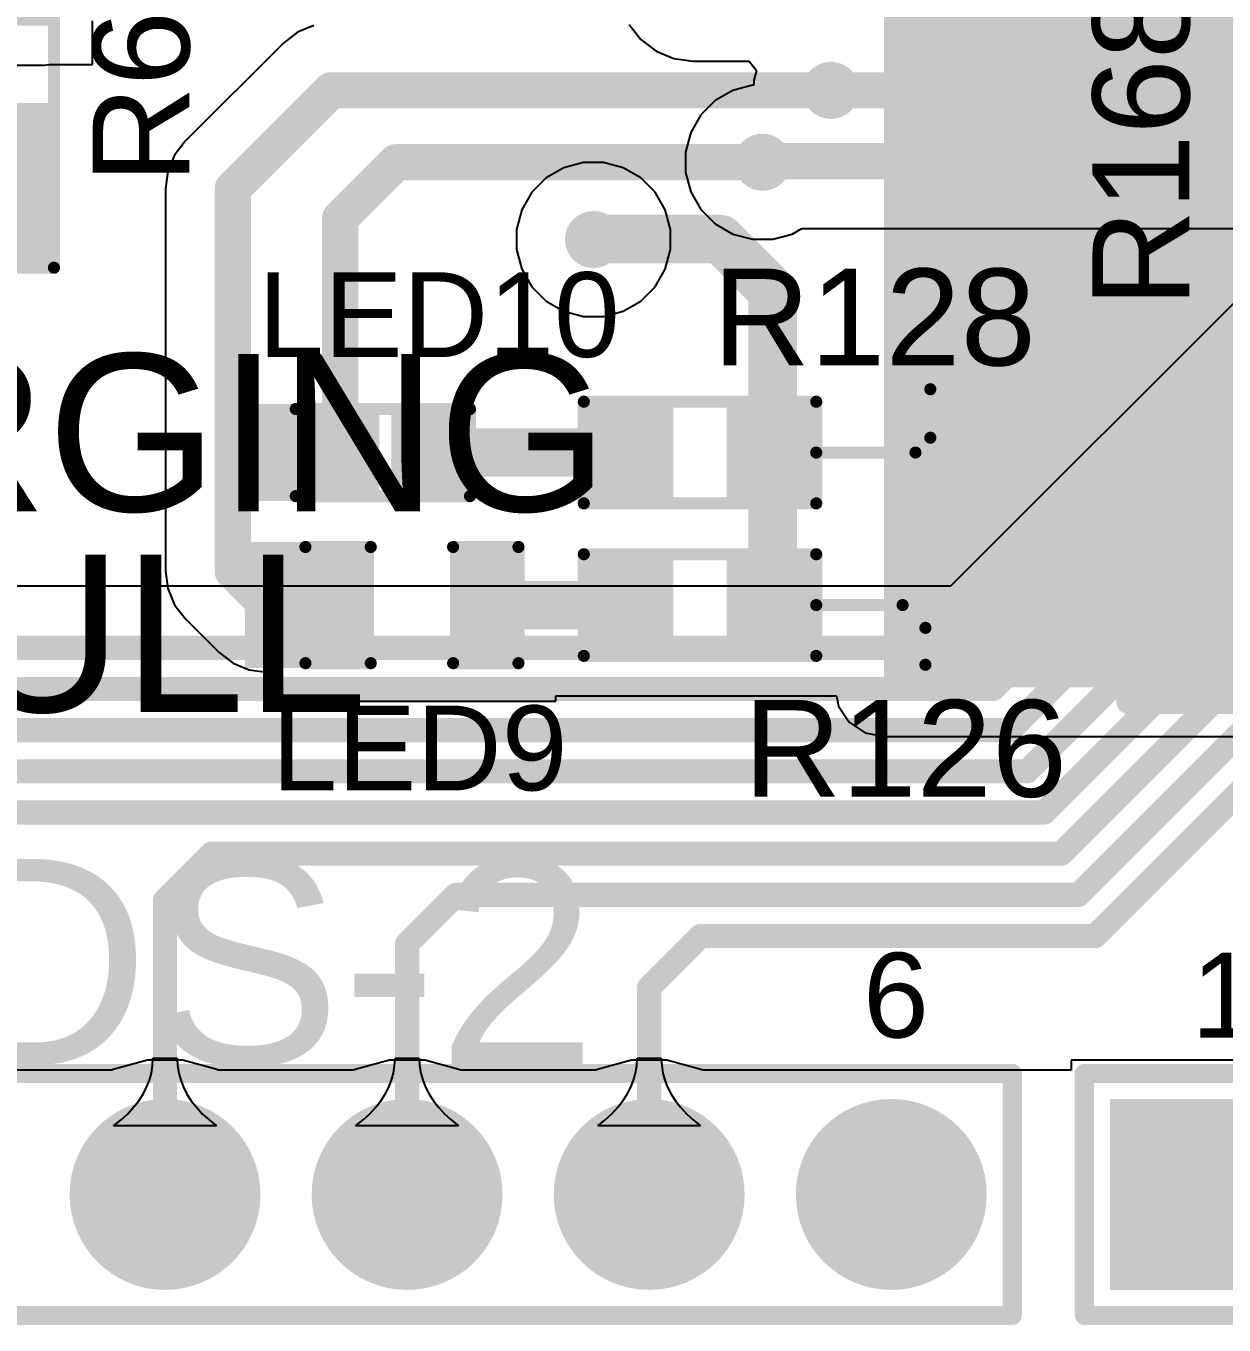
# Model space of a CAD drawing. Header units: millimetres. Extents: x -3 to 5437, y -3 to 5435.
# Drawn here: x 40.78 to 53.35, y -2.68 to 10.95 of the extents above; entities that cross this region are included whole.
import ezdxf

# ---------------------------------------------------------------- set-up
doc = ezdxf.new("R2010")
doc.units = ezdxf.units.MM
for name, color, linetype in [('BottomLayer', 5, 'Continuous'), ('BottomSolder', 6, 'Continuous'), ('MultiLayer', 9, 'Continuous'), ('PadHoleLayer', 156, 'Continuous'), ('TopLayer', 1, 'Continuous'), ('TopOverlay', 2, 'Continuous'), ('TopPaste', 8, 'Continuous'), ('TopSolder', 216, 'Continuous'), ('ViaHoleLayer', 16, 'Continuous')]:
    doc.layers.add(name, color=color, linetype=linetype)
doc.styles.add('Arial', font='', dxfattribs={"height": 0.2})
doc.styles.get('Arial').set_extended_font_data('Arial')

# ---------------------------------------------------------------- blocks, each defined once
blk = doc.blocks.new('RES_2512_125')
at = {"layer": 'TopLayer'}
for points in [[(-4.04999825, 1.70000041), (-2.44999891, 1.70000041), (-2.44999891, -1.70000041), (-4.04999825, -1.70000041)], [(2.45000145, 1.70000041), (4.050000789999999, 1.70000041), (4.050000789999999, -1.70000041), (2.45000145, -1.70000041)]]:
    blk.add_hatch(color=1, dxfattribs=at).paths.add_polyline_path(points)
at = {"layer": 'TopPaste'}
for points in [[(-4.04999825, 1.70000041), (-2.44999891, 1.70000041), (-2.44999891, -1.70000041), (-4.04999825, -1.70000041)], [(2.45000145, 1.70000041), (4.050000789999999, 1.70000041), (4.050000789999999, -1.70000041), (2.45000145, -1.70000041)]]:
    blk.add_hatch(color=8, dxfattribs=at).paths.add_polyline_path(points)
at = {"layer": 'TopSolder'}
for points in [[(-4.15159825, 1.80160041), (-2.34839891, 1.80160041), (-2.34839891, -1.80160041), (-4.15159825, -1.80160041)], [(2.34840145, 1.80160041), (4.15160079, 1.80160041), (4.15160079, -1.80160041), (2.34840145, -1.80160041)]]:
    blk.add_hatch(color=216, dxfattribs=at).paths.add_polyline_path(points)
at = {"layer": 'TopOverlay', "const_width": 0.254}
for points in [[(-4.2418, 1.8542), (4.236557439999999, 1.8542)], [(-4.2418, -1.8542), (-4.2418, 1.8542)], [(4.236557439999999, -1.8542), (4.236557439999999, 1.8542)], [(-4.2418, -1.8542), (4.236557439999999, -1.8542)]]:
    blk.add_lwpolyline(points, dxfattribs=at)
at = {"layer": 'TopOverlay', "const_width": 0.127}
for points in [[(-4.3053, 1.8542, 1), (-4.1783, 1.8542, 1)], [(-4.3053, 1.8542, 1), (-4.1783, 1.8542, 1)], [(4.17305744, 1.8542, 1), (4.30005744, 1.8542, 1)], [(4.17305744, 1.8542, 1), (4.30005744, 1.8542, 1)], [(-4.3053, -1.8542, 1), (-4.1783, -1.8542, 1)], [(-4.3053, -1.8542, 1), (-4.1783, -1.8542, 1)], [(4.17305744, -1.8542, 1), (4.30005744, -1.8542, 1)], [(4.17305744, -1.8542, 1), (4.30005744, -1.8542, 1)]]:
    blk.add_lwpolyline(points, format="xyb", close=True, dxfattribs=at)
blk = doc.blocks.new('R___0603_178')
at = {"layer": 'TopLayer'}
for points in [[(-0.3809999999999999, 0.4445), (-0.3810000000000001, -0.4445), (-1.143, -0.4445), (-1.143, 0.4445)], [(1.143, 0.4445), (1.143, -0.4445), (0.3809999999999999, -0.4445), (0.3810000000000001, 0.4445)]]:
    blk.add_hatch(color=1, dxfattribs=at).paths.add_polyline_path(points)
at = {"layer": 'TopPaste'}
for points in [[(-0.3809999999999999, 0.4445), (-0.3810000000000001, -0.4445), (-1.143, -0.4445), (-1.143, 0.4445)], [(1.143, 0.4445), (1.143, -0.4445), (0.3809999999999999, -0.4445), (0.3810000000000001, 0.4445)]]:
    blk.add_hatch(color=8, dxfattribs=at).paths.add_polyline_path(points)
at = {"layer": 'TopSolder'}
for points in [[(-0.2793999999999999, 0.5460999999999999), (-0.2794, -0.5461), (-1.2446, -0.5460999999999999), (-1.2446, 0.5461)], [(1.2446, 0.5460999999999999), (1.2446, -0.5461), (0.2793999999999999, -0.5460999999999999), (0.2794, 0.5461)]]:
    blk.add_hatch(color=216, dxfattribs=at).paths.add_polyline_path(points)
at = {"layer": 'TopOverlay', "const_width": 0.127}
for points in [[(-1.2192, 0.5334), (1.2192, 0.5334)], [(-1.2192, -0.5334), (-1.2192, 0.5334)], [(1.2192, -0.5334), (1.2192, 0.5334)], [(-1.2192, -0.5334), (1.2192, -0.5334)]]:
    blk.add_lwpolyline(points, dxfattribs=at)
at = {"layer": 'TopOverlay', "const_width": 0.0635}
for points in [[(-1.25095, 0.5334, 1), (-1.18745, 0.5334, 1)], [(-1.25095, 0.5334, 1), (-1.18745, 0.5334, 1)], [(1.18745, 0.5334, 1), (1.25095, 0.5334, 1)], [(1.18745, 0.5334, 1), (1.25095, 0.5334, 1)], [(-1.25095, -0.5334, 1), (-1.18745, -0.5334, 1)], [(-1.25095, -0.5334, 1), (-1.18745, -0.5334, 1)], [(1.18745, -0.5334, 1), (1.25095, -0.5334, 1)], [(1.18745, -0.5334, 1), (1.25095, -0.5334, 1)]]:
    blk.add_lwpolyline(points, format="xyb", close=True, dxfattribs=at)
blk = doc.blocks.new('R___0603_180')
at = {"layer": 'TopLayer'}
for points in [[(-0.3809999999999999, 0.4445), (-0.3810000000000001, -0.4445), (-1.143, -0.4445), (-1.143, 0.4445)], [(1.143, 0.4445), (1.143, -0.4445), (0.3809999999999999, -0.4445), (0.3810000000000001, 0.4445)]]:
    blk.add_hatch(color=1, dxfattribs=at).paths.add_polyline_path(points)
at = {"layer": 'TopPaste'}
for points in [[(-0.3809999999999999, 0.4445), (-0.3810000000000001, -0.4445), (-1.143, -0.4445), (-1.143, 0.4445)], [(1.143, 0.4445), (1.143, -0.4445), (0.3809999999999999, -0.4445), (0.3810000000000001, 0.4445)]]:
    blk.add_hatch(color=8, dxfattribs=at).paths.add_polyline_path(points)
at = {"layer": 'TopSolder'}
for points in [[(-0.2793999999999999, 0.5460999999999999), (-0.2794, -0.5461), (-1.2446, -0.5460999999999999), (-1.2446, 0.5461)], [(1.2446, 0.5460999999999999), (1.2446, -0.5461), (0.2793999999999999, -0.5460999999999999), (0.2794, 0.5461)]]:
    blk.add_hatch(color=216, dxfattribs=at).paths.add_polyline_path(points)
at = {"layer": 'TopOverlay', "const_width": 0.127}
for points in [[(-1.2192, 0.5334), (1.2192, 0.5334)], [(-1.2192, -0.5334), (-1.2192, 0.5334)], [(1.2192, -0.5334), (1.2192, 0.5334)], [(-1.2192, -0.5334), (1.2192, -0.5334)]]:
    blk.add_lwpolyline(points, dxfattribs=at)
at = {"layer": 'TopOverlay', "const_width": 0.0635}
for points in [[(-1.25095, 0.5334, 1), (-1.18745, 0.5334, 1)], [(-1.25095, 0.5334, 1), (-1.18745, 0.5334, 1)], [(1.18745, 0.5334, 1), (1.25095, 0.5334, 1)], [(1.18745, 0.5334, 1), (1.25095, 0.5334, 1)], [(-1.25095, -0.5334, 1), (-1.18745, -0.5334, 1)], [(-1.25095, -0.5334, 1), (-1.18745, -0.5334, 1)], [(1.18745, -0.5334, 1), (1.25095, -0.5334, 1)], [(1.18745, -0.5334, 1), (1.25095, -0.5334, 1)]]:
    blk.add_lwpolyline(points, format="xyb", close=True, dxfattribs=at)
blk = doc.blocks.new('LED_0402_189')
at = {"layer": 'TopLayer'}
for points in [[(-0.7849997, 0.36000055), (-0.16500094, 0.36000055), (-0.16500094, -0.36000055), (-0.7849997, -0.36000055)], [(0.16500094, 0.36000055), (0.7849997, 0.36000055), (0.7849997, -0.36000055), (0.16500094, -0.36000055)]]:
    blk.add_hatch(color=1, dxfattribs=at).paths.add_polyline_path(points)
at = {"layer": 'TopOverlay'}
blk.add_hatch(color=2, dxfattribs=at).paths.add_polyline_path([(0.9402368799999999, -0.50801016), (1.54983688, -0.50801016), (1.54983688, 0.5079898399999999), (0.9402368799999999, 0.5079898399999999)])
at = {"layer": 'TopPaste'}
for points in [[(-0.7849997, 0.36000055), (-0.16500094, 0.36000055), (-0.16500094, -0.36000055), (-0.7849997, -0.36000055)], [(0.16500094, 0.36000055), (0.7849997, 0.36000055), (0.7849997, -0.36000055), (0.16500094, -0.36000055)]]:
    blk.add_hatch(color=8, dxfattribs=at).paths.add_polyline_path(points)
at = {"layer": 'TopSolder'}
for points in [[(-0.8865996999999999, 0.4616005499999999), (-0.06340093999999999, 0.4616005499999999), (-0.06340093999999999, -0.4616005499999999), (-0.8865996999999999, -0.4616005499999999)], [(0.06340093999999999, 0.4616005499999999), (0.8865996999999999, 0.4616005499999999), (0.8865996999999999, -0.4616005499999999), (0.06340093999999999, -0.4616005499999999)]]:
    blk.add_hatch(color=216, dxfattribs=at).paths.add_polyline_path(points)
at = {"layer": 'TopOverlay', "const_width": 0.127}
for points in [[(-0.889, 0.4571999999999999), (-0.889, -0.4571999999999999)], [(0.9397999999999999, 0.4571999999999999), (-0.889, 0.4571999999999999)], [(0.9397999999999999, 0.4571999999999999), (0.9397999999999999, -0.4571999999999999)], [(0.9397999999999999, -0.4571999999999999), (-0.889, -0.4571999999999999)]]:
    blk.add_lwpolyline(points, dxfattribs=at)
at = {"layer": 'TopOverlay', "const_width": 0.0635}
for points in [[(-0.9207499999999998, 0.4571999999999999, 1), (-0.85725, 0.4571999999999999, 1)], [(-0.9207499999999998, 0.4571999999999999, 1), (-0.85725, 0.4571999999999999, 1)], [(0.9080499999999999, 0.4571999999999999, 1), (0.9715499999999999, 0.4571999999999999, 1)], [(0.9080499999999999, 0.4571999999999999, 1), (0.9715499999999999, 0.4571999999999999, 1)], [(-0.9207499999999998, -0.4571999999999999, 1), (-0.85725, -0.4571999999999999, 1)], [(-0.9207499999999998, -0.4571999999999999, 1), (-0.85725, -0.4571999999999999, 1)], [(0.9080499999999999, -0.4571999999999999, 1), (0.9715499999999999, -0.4571999999999999, 1)], [(0.9080499999999999, -0.4571999999999999, 1), (0.9715499999999999, -0.4571999999999999, 1)]]:
    blk.add_lwpolyline(points, format="xyb", close=True, dxfattribs=at)
blk = doc.blocks.new('LED_0603_190')
at = {"layer": 'TopLayer'}
for points in [[(-0.999998, 0.5000002699999999), (-0.499999, 0.5000002699999999), (-0.499999, -0.5000002699999999), (-0.999998, -0.5000002699999999)], [(0.50000154, 0.5000002699999999), (1.00000054, 0.5000002699999999), (1.00000054, -0.5000002699999999), (0.50000154, -0.5000002699999999)]]:
    blk.add_hatch(color=1, dxfattribs=at).paths.add_polyline_path(points)
at = {"layer": 'TopOverlay'}
blk.add_hatch(color=2, dxfattribs=at).paths.add_polyline_path([(1.11757714, -0.6603746), (1.75257206, -0.6603746), (1.75257206, 0.6604253999999999), (1.11757714, 0.6604253999999999)])
at = {"layer": 'TopPaste'}
for points in [[(-0.999998, 0.5000002699999999), (-0.499999, 0.5000002699999999), (-0.499999, -0.5000002699999999), (-0.999998, -0.5000002699999999)], [(0.50000154, 0.5000002699999999), (1.00000054, 0.5000002699999999), (1.00000054, -0.5000002699999999), (0.50000154, -0.5000002699999999)]]:
    blk.add_hatch(color=8, dxfattribs=at).paths.add_polyline_path(points)
at = {"layer": 'TopSolder'}
for points in [[(-1.101598, 0.6016002699999999), (-0.398399, 0.6016002699999999), (-0.398399, -0.6016002699999999), (-1.101598, -0.6016002699999999)], [(0.39840154, 0.6016002699999999), (1.10160054, 0.6016002699999999), (1.10160054, -0.6016002699999999), (0.39840154, -0.6016002699999999)]]:
    blk.add_hatch(color=216, dxfattribs=at).paths.add_polyline_path(points)
at = {"layer": 'TopOverlay', "const_width": 0.127}
for points in [[(-0.4318, 0.6096), (-1.1176, 0.6096)], [(-1.1176, 0.6096), (-1.1176, -0.6096)], [(1.11760254, 0.6096), (0.4318, 0.6096)], [(1.11760254, 0.6096), (1.11760254, -0.6096)], [(-0.4318, -0.6096), (-1.1176, -0.6096)], [(1.11760254, -0.6096), (0.4318, -0.6096)]]:
    blk.add_lwpolyline(points, dxfattribs=at)
at = {"layer": 'TopOverlay', "const_width": 0.0635}
for points in [[(-1.14935, 0.6096, 1), (-1.08585, 0.6096, 1)], [(-1.14935, 0.6096, 1), (-1.08585, 0.6096, 1)], [(-0.46355, 0.6096, 1), (-0.40005, 0.6096, 1)], [(0.40005, 0.6096, 1), (0.46355, 0.6096, 1)], [(1.08585254, 0.6096, 1), (1.14935254, 0.6096, 1)], [(1.08585254, 0.6096, 1), (1.14935254, 0.6096, 1)], [(-1.14935, -0.6096, 1), (-1.08585, -0.6096, 1)], [(-1.14935, -0.6096, 1), (-1.08585, -0.6096, 1)], [(-0.46355, -0.6096, 1), (-0.40005, -0.6096, 1)], [(0.40005, -0.6096, 1), (0.46355, -0.6096, 1)], [(1.08585254, -0.6096, 1), (1.14935254, -0.6096, 1)], [(1.08585254, -0.6096, 1), (1.14935254, -0.6096, 1)]]:
    blk.add_lwpolyline(points, format="xyb", close=True, dxfattribs=at)
blk = doc.blocks.new('R___1206_384')
at = {"layer": 'TopLayer'}
for points in [[(-2.032, 0.889), (-0.508, 0.889), (-0.508, -0.889), (-2.032, -0.889)], [(0.508, 0.889), (2.032, 0.889), (2.032, -0.889), (0.508, -0.889)]]:
    blk.add_hatch(color=1, dxfattribs=at).paths.add_polyline_path(points)
at = {"layer": 'TopPaste'}
for points in [[(-2.032, 0.889), (-0.508, 0.889), (-0.508, -0.889), (-2.032, -0.889)], [(0.508, 0.889), (2.032, 0.889), (2.032, -0.889), (0.508, -0.889)]]:
    blk.add_hatch(color=8, dxfattribs=at).paths.add_polyline_path(points)
at = {"layer": 'TopSolder'}
for points in [[(-2.1336, 0.9905999999999999), (-0.4064, 0.9905999999999999), (-0.4064, -0.9905999999999999), (-2.1336, -0.9905999999999999)], [(0.4064, 0.9905999999999999), (2.1336, 0.9905999999999999), (2.1336, -0.9905999999999999), (0.4064, -0.9905999999999999)]]:
    blk.add_hatch(color=216, dxfattribs=at).paths.add_polyline_path(points)
at = {"layer": 'TopOverlay', "const_width": 0.127}
for points in [[(-2.1336, 0.9905999999999999), (-2.1336, -0.9905999999999999)], [(-2.1336, 0.9905999999999999), (2.1336, 0.9905999999999999)], [(2.1336, 0.9905999999999999), (2.1336, -0.9905999999999999)], [(-2.1336, -0.9905999999999999), (2.1336, -0.9905999999999999)]]:
    blk.add_lwpolyline(points, dxfattribs=at)
at = {"layer": 'TopOverlay', "const_width": 0.0635}
for points in [[(-2.16535, 0.9905999999999999, 1), (-2.10185, 0.9905999999999999, 1)], [(-2.16535, 0.9905999999999999, 1), (-2.10185, 0.9905999999999999, 1)], [(2.10185, 0.9905999999999999, 1), (2.16535, 0.9905999999999999, 1)], [(2.10185, 0.9905999999999999, 1), (2.16535, 0.9905999999999999, 1)], [(-2.16535, -0.9905999999999999, 1), (-2.10185, -0.9905999999999999, 1)], [(-2.16535, -0.9905999999999999, 1), (-2.10185, -0.9905999999999999, 1)], [(2.10185, -0.9905999999999999, 1), (2.16535, -0.9905999999999999, 1)], [(2.10185, -0.9905999999999999, 1), (2.16535, -0.9905999999999999, 1)]]:
    blk.add_lwpolyline(points, format="xyb", close=True, dxfattribs=at)
blk = doc.blocks.new('HDR1X6_468')
at = {"layer": 'BottomLayer'}
blk.add_hatch(color=5, dxfattribs=at).paths.add_polyline_path([(-0.8999994699999999, 0.8999994699999999), (0.8999994699999999, 0.8999994699999999), (0.8999994699999999, -0.8999994699999999), (-0.8999994699999999, -0.8999994699999999)])
at = {"layer": 'BottomSolder'}
blk.add_hatch(color=6, dxfattribs=at).paths.add_polyline_path([(-1.00159947, 1.00159947), (1.00159947, 1.00159947), (1.00159947, -1.00159947), (-1.00159947, -1.00159947)])
at = {"layer": 'MultiLayer'}
blk.add_hatch(color=9, dxfattribs=at).paths.add_polyline_path([(-0.8999994699999999, 0.8999994699999999), (0.8999994699999999, 0.8999994699999999), (0.8999994699999999, -0.8999994699999999), (-0.8999994699999999, -0.8999994699999999)])
at = {"layer": 'PadHoleLayer'}
h = blk.add_hatch(color=156, dxfattribs=at)
edge = h.paths.add_edge_path()
edge.add_arc((0, 0), 0.4499991, 0, 360)
at = {"layer": 'TopLayer'}
blk.add_hatch(color=1, dxfattribs=at).paths.add_polyline_path([(-0.8999994699999999, 0.8999994699999999), (0.8999994699999999, 0.8999994699999999), (0.8999994699999999, -0.8999994699999999), (-0.8999994699999999, -0.8999994699999999)])
at = {"layer": 'TopSolder'}
blk.add_hatch(color=216, dxfattribs=at).paths.add_polyline_path([(-1.00159947, 1.00159947), (1.00159947, 1.00159947), (1.00159947, -1.00159947), (-1.00159947, -1.00159947)])
at = {"layer": 'TopOverlay', "const_width": 0.1999996}
for points in [[(-1.27, -1.27), (-1.27, 1.27)], [(-1.27, 1.27), (13.97, 1.27)], [(-1.27, -1.27), (13.97, -1.27)]]:
    blk.add_lwpolyline(points, dxfattribs=at)
at = {"layer": 'TopOverlay', "const_width": 0.0999998}
for points in [[(-1.3199999, 1.27, 1), (-1.2200001, 1.27, 1)], [(-1.3199999, 1.27, 1), (-1.2200001, 1.27, 1)], [(-1.3199999, -1.27, 1), (-1.2200001, -1.27, 1)], [(-1.3199999, -1.27, 1), (-1.2200001, -1.27, 1)]]:
    blk.add_lwpolyline(points, format="xyb", close=True, dxfattribs=at)
blk = doc.blocks.new('HDR1X6_469')
at = {"layer": 'BottomLayer'}
h = blk.add_hatch(color=5, dxfattribs=at)
edge = h.paths.add_edge_path()
edge.add_arc((5.08, 0), 0.8999982, 0, 360)
h = blk.add_hatch(color=5, dxfattribs=at)
edge = h.paths.add_edge_path()
edge.add_arc((7.619999999999999, 0), 0.8999982, 0, 360)
h = blk.add_hatch(color=5, dxfattribs=at)
edge = h.paths.add_edge_path()
edge.add_arc((10.16, 0), 0.8999982, 0, 360)
h = blk.add_hatch(color=5, dxfattribs=at)
edge = h.paths.add_edge_path()
edge.add_arc((12.7, 0), 0.8999982, 0, 360)
at = {"layer": 'BottomSolder'}
h = blk.add_hatch(color=6, dxfattribs=at)
edge = h.paths.add_edge_path()
edge.add_arc((5.08, 0), 1.0015982, 0, 360)
h = blk.add_hatch(color=6, dxfattribs=at)
edge = h.paths.add_edge_path()
edge.add_arc((7.619999999999999, 0), 1.0015982, 0, 360)
h = blk.add_hatch(color=6, dxfattribs=at)
edge = h.paths.add_edge_path()
edge.add_arc((10.16, 0), 1.0015982, 0, 360)
h = blk.add_hatch(color=6, dxfattribs=at)
edge = h.paths.add_edge_path()
edge.add_arc((12.7, 0), 1.0015982, 0, 360)
at = {"layer": 'MultiLayer'}
h = blk.add_hatch(color=9, dxfattribs=at)
edge = h.paths.add_edge_path()
edge.add_arc((5.08, 0), 0.8999982, 0, 360)
h = blk.add_hatch(color=9, dxfattribs=at)
edge = h.paths.add_edge_path()
edge.add_arc((7.619999999999999, 0), 0.8999982, 0, 360)
h = blk.add_hatch(color=9, dxfattribs=at)
edge = h.paths.add_edge_path()
edge.add_arc((10.16, 0), 0.8999982, 0, 360)
h = blk.add_hatch(color=9, dxfattribs=at)
edge = h.paths.add_edge_path()
edge.add_arc((12.7, 0), 0.8999982, 0, 360)
at = {"layer": 'PadHoleLayer'}
h = blk.add_hatch(color=156, dxfattribs=at)
edge = h.paths.add_edge_path()
edge.add_arc((5.08, 0), 0.4499991, 0, 360)
h = blk.add_hatch(color=156, dxfattribs=at)
edge = h.paths.add_edge_path()
edge.add_arc((7.619999999999999, 0), 0.4499991, 0, 360)
h = blk.add_hatch(color=156, dxfattribs=at)
edge = h.paths.add_edge_path()
edge.add_arc((10.16, 0), 0.4499991, 0, 360)
h = blk.add_hatch(color=156, dxfattribs=at)
edge = h.paths.add_edge_path()
edge.add_arc((12.7, 0), 0.4499991, 0, 360)
at = {"layer": 'TopLayer'}
h = blk.add_hatch(color=1, dxfattribs=at)
edge = h.paths.add_edge_path()
edge.add_arc((5.08, 0), 0.8999982, 0, 360)
h = blk.add_hatch(color=1, dxfattribs=at)
edge = h.paths.add_edge_path()
edge.add_arc((7.619999999999999, 0), 0.8999982, 0, 360)
h = blk.add_hatch(color=1, dxfattribs=at)
edge = h.paths.add_edge_path()
edge.add_arc((10.16, 0), 0.8999982, 0, 360)
h = blk.add_hatch(color=1, dxfattribs=at)
edge = h.paths.add_edge_path()
edge.add_arc((12.7, 0), 0.8999982, 0, 360)
at = {"layer": 'TopSolder'}
h = blk.add_hatch(color=216, dxfattribs=at)
edge = h.paths.add_edge_path()
edge.add_arc((5.08, 0), 1.0015982, 0, 360)
h = blk.add_hatch(color=216, dxfattribs=at)
edge = h.paths.add_edge_path()
edge.add_arc((7.619999999999999, 0), 1.0015982, 0, 360)
h = blk.add_hatch(color=216, dxfattribs=at)
edge = h.paths.add_edge_path()
edge.add_arc((10.16, 0), 1.0015982, 0, 360)
h = blk.add_hatch(color=216, dxfattribs=at)
edge = h.paths.add_edge_path()
edge.add_arc((12.7, 0), 1.0015982, 0, 360)
at = {"layer": 'TopOverlay', "const_width": 0.1999996}
for points in [[(-1.27, 1.27), (13.97, 1.27)], [(13.97, -1.27), (13.97, 1.27)], [(-1.27, -1.27), (13.97, -1.27)]]:
    blk.add_lwpolyline(points, dxfattribs=at)
at = {"layer": 'TopOverlay', "const_width": 0.0999998}
for points in [[(13.9200001, 1.27, 1), (14.0199999, 1.27, 1)], [(13.9200001, 1.27, 1), (14.0199999, 1.27, 1)], [(13.9200001, -1.27, 1), (14.0199999, -1.27, 1)], [(13.9200001, -1.27, 1), (14.0199999, -1.27, 1)]]:
    blk.add_lwpolyline(points, format="xyb", close=True, dxfattribs=at)

msp = doc.modelspace()

# ---------------------------------------------------------------- hatches: boundary and pattern name
at = {"layer": 'BottomLayer'}
h = msp.add_hatch(color=5, dxfattribs=at)
edge = h.paths.add_edge_path()
edge.add_arc((49.22270826, 10.27858244), 0.2999994, 0, 360)
h = msp.add_hatch(color=5, dxfattribs=at)
edge = h.paths.add_edge_path()
edge.add_arc((48.50617934, 9.52370968), 0.2999994, 0, 360)
h = msp.add_hatch(color=5, dxfattribs=at)
edge = h.paths.add_edge_path()
edge.add_arc((46.73263704, 8.71307376), 0.2999994, 0, 360)
at = {"layer": 'BottomSolder'}
h = msp.add_hatch(color=6, dxfattribs=at)
edge = h.paths.add_edge_path()
edge.add_arc((49.22270826, 10.27858244), 0.1499997, 0, 360)
h = msp.add_hatch(color=6, dxfattribs=at)
edge = h.paths.add_edge_path()
edge.add_arc((48.50617934, 9.52370968), 0.1499997, 0, 360)
h = msp.add_hatch(color=6, dxfattribs=at)
edge = h.paths.add_edge_path()
edge.add_arc((46.73263704, 8.71307376), 0.1499997, 0, 360)
at = {"layer": 'TopLayer'}
msp.add_hatch(color=1, dxfattribs=at).paths.add_polyline_path([(49.78063703999999, 4.015872079999999), (54.48927379999999, 4.015872079999999), (54.48927379999999, 13.01037784), (49.78063703999999, 13.01037784)])
h = msp.add_hatch(color=1, dxfattribs=at)
edge = h.paths.add_edge_path()
edge.add_arc((49.22270826, 10.27858244), 0.2999994, 0, 360)
h = msp.add_hatch(color=1, dxfattribs=at)
edge = h.paths.add_edge_path()
edge.add_arc((48.50617934, 9.52370968), 0.2999994, 0, 360)
h = msp.add_hatch(color=1, dxfattribs=at)
edge = h.paths.add_edge_path()
edge.add_arc((46.73263704, 8.71307376), 0.2999994, 0, 360)
at = {"layer": 'TopSolder'}
h = msp.add_hatch(color=216, dxfattribs=at)
edge = h.paths.add_edge_path()
edge.add_arc((49.22270826, 10.27858244), 0.1499997, 0, 360)
h = msp.add_hatch(color=216, dxfattribs=at)
edge = h.paths.add_edge_path()
edge.add_arc((48.50617934, 9.52370968), 0.1499997, 0, 360)
h = msp.add_hatch(color=216, dxfattribs=at)
edge = h.paths.add_edge_path()
edge.add_arc((46.73263704, 8.71307376), 0.1499997, 0, 360)
at = {"layer": 'ViaHoleLayer'}
h = msp.add_hatch(color=16, dxfattribs=at)
edge = h.paths.add_edge_path()
edge.add_arc((49.22270826, 10.27858244), 0.1499997, 0, 360)
h = msp.add_hatch(color=16, dxfattribs=at)
edge = h.paths.add_edge_path()
edge.add_arc((48.50617934, 9.52370968), 0.1499997, 0, 360)
h = msp.add_hatch(color=16, dxfattribs=at)
edge = h.paths.add_edge_path()
edge.add_arc((46.73263704, 8.71307376), 0.1499997, 0, 360)

# ---------------------------------------------------------------- linework, layer by layer
at = {"layer": 'BottomLayer'}
for p, q in [((47.10843003999999, 10.97038446), (47.23057102, 10.81120774)), ((47.23057102, 10.81120774), (47.38974774, 10.68906676)), ((47.38974774, 10.68906676), (47.5751144, 10.6122851)), ((47.5751144, 10.6122851), (47.77403704, 10.5860977)), ((47.77403704, 10.5860977), (48.3642924, 10.5860977)), ((48.3642924, 10.5860977), (48.44160746, 10.48534098)), ((48.44160746, 10.48534098), (48.41470886, 10.38495764)), ((48.41470886, 10.38495764), (48.41470886, 10.33170908)), ((48.1943029, 10.27664442), (48.01005638, 10.17026922)), ((48.39980413999999, 10.33170908), (48.1943029, 10.27664442)), ((48.41470886, 10.33170908), (48.39980413999999, 10.33170908)), ((48.01005638, 10.17026922), (47.8596198, 10.01983264)), ((47.8596198, 10.01983264), (47.7532446, 9.83558612)), ((47.7532446, 9.83558612), (47.69817994, 9.63008488)), ((47.69817994, 9.63008488), (47.69817994, 9.41733448)), ((46.42076059999999, 9.4660085), (46.23651408, 9.3596333)), ((46.62626184, 9.521073159999998), (46.42076059999999, 9.4660085)), ((46.83901224, 9.521073159999998), (46.62626184, 9.521073159999998)), ((47.04451348, 9.4660085), (46.83901224, 9.521073159999998)), ((47.22875999999999, 9.3596333), (47.04451348, 9.4660085)), ((47.69817994, 9.41733448), (47.7532446, 9.211833239999999)), ((46.23651408, 9.3596333), (46.08607749999999, 9.20919672)), ((47.37919657999999, 9.20919672), (47.22875999999999, 9.3596333)), ((46.08607749999999, 9.20919672), (45.97970229999999, 9.0249502)), ((47.48557177999999, 9.0249502), (47.37919657999999, 9.20919672)), ((47.7532446, 9.211833239999999), (47.8596198, 9.027586719999999)), ((45.97970229999999, 9.0249502), (45.92463764, 8.819448959999999)), ((47.54063644, 8.819448959999999), (47.48557177999999, 9.0249502)), ((47.8596198, 9.027586719999999), (48.01005638, 8.87715014)), ((48.01005638, 8.87715014), (48.1943029, 8.770774939999999)), ((45.92463764, 8.819448959999999), (45.92463764, 8.60669856)), ((47.54063644, 8.60669856), (47.54063644, 8.819448959999999)), ((48.1943029, 8.770774939999999), (48.39980413999999, 8.71571028)), ((48.61255454, 8.71571028), (48.81805577999999, 8.770774939999999)), ((48.81805577999999, 8.770774939999999), (48.9198666, 8.829555619999999)), ((48.9198666, 8.829555619999999), (54.05229728, 8.829555619999999)), ((45.92463764, 8.60669856), (45.97970229999999, 8.40119732)), ((47.48557177999999, 8.40119732), (47.54063644, 8.60669856)), ((48.39980413999999, 8.71571028), (48.61255454, 8.71571028)), ((54.10490321999999, 8.70255562), (50.47821501999999, 5.07586742)), ((45.97970229999999, 8.40119732), (46.08607749999999, 8.2169508)), ((47.37919657999999, 8.2169508), (47.48557177999999, 8.40119732)), ((46.08607749999999, 8.2169508), (46.23651408, 8.06651422)), ((47.22875999999999, 8.06651422), (47.37919657999999, 8.2169508)), ((46.23651408, 8.06651422), (46.42076059999999, 7.960139019999999)), ((47.04451348, 7.960139019999999), (47.22875999999999, 8.06651422)), ((46.42076059999999, 7.960139019999999), (46.62626184, 7.90507436)), ((46.83901224, 7.90507436), (47.04451348, 7.960139019999999)), ((46.62626184, 7.90507436), (46.83901224, 7.90507436)), ((50.47821501999999, 5.07586742), (26.5174349, 5.07586742)), ((42.09336005999999, -0.03219449999999999), (42.10575018, 0.04530852)), ((42.10575018, 0.04530852), (42.10988022, 0.12464288)), ((42.10988022, 0.12464288), (42.36388022, 0.12464288)), ((42.36388022, 0.12464288), (42.36801026, 0.04530852)), ((42.36801026, 0.04530852), (42.38040038, -0.03219449999999999)), ((44.63336006, -0.03219449999999999), (44.64575017999999, 0.04530852)), ((44.64575017999999, 0.04530852), (44.64988022, 0.12464288)), ((44.64988022, 0.12464288), (44.90388022, 0.12464288)), ((44.90388022, 0.12464288), (44.90801026, 0.04530852)), ((44.90801026, 0.04530852), (44.92040038, -0.03219449999999999)), ((47.17336005999999, -0.03219449999999999), (47.18575018, 0.04530852)), ((47.18575018, 0.04530852), (47.18988022, 0.12464288)), ((47.18988022, 0.12464288), (47.44388022, 0.12464288)), ((47.44388022, 0.12464288), (47.44801026, 0.04530852)), ((47.44801026, 0.04530852), (47.46040038, -0.03219449999999999)), ((42.04379958, -0.1817116), (42.07270986, -0.10786872)), ((42.07270986, -0.10786872), (42.09336005999999, -0.03219449999999999)), ((42.38040038, -0.03219449999999999), (42.40105058, -0.10786872)), ((42.40105058, -0.10786872), (42.42996085999999, -0.1817116)), ((44.58379958, -0.1817116), (44.61270986, -0.10786872)), ((44.61270986, -0.10786872), (44.63336006, -0.03219449999999999)), ((44.92040038, -0.03219449999999999), (44.94105058, -0.10786872)), ((44.94105058, -0.10786872), (44.96996086, -0.1817116)), ((47.12379958, -0.1817116), (47.15270985999999, -0.10786872)), ((47.15270985999999, -0.10786872), (47.17336005999999, -0.03219449999999999)), ((47.46040038, -0.03219449999999999), (47.48105057999999, -0.10786872)), ((47.48105057999999, -0.10786872), (47.50996085999999, -0.1817116)), ((41.96120132, -0.32391096), (42.00662922, -0.2537282199999999)), ((42.00662922, -0.2537282199999999), (42.04379958, -0.1817116)), ((42.42996085999999, -0.1817116), (42.46713122, -0.2537282199999999)), ((42.46713122, -0.2537282199999999), (42.51255912, -0.32391096)), ((44.50120131999999, -0.32391096), (44.54662922, -0.2537282199999999)), ((44.54662922, -0.2537282199999999), (44.58379958, -0.1817116)), ((44.96996086, -0.1817116), (45.00713122, -0.2537282199999999)), ((45.00713122, -0.2537282199999999), (45.05255912, -0.32391096)), ((47.04120132, -0.32391096), (47.08662922, -0.2537282199999999)), ((47.08662922, -0.2537282199999999), (47.12379958, -0.1817116)), ((47.50996085999999, -0.1817116), (47.54713122, -0.2537282199999999)), ((47.54713122, -0.2537282199999999), (47.59255912, -0.32391096)), ((41.84556019999999, -0.45879004), (41.9075108, -0.3922649)), ((41.9075108, -0.3922649), (41.96120132, -0.32391096)), ((42.51255912, -0.32391096), (42.56624964, -0.3922649)), ((42.56624964, -0.3922649), (42.62820024, -0.45879004)), ((44.3855602, -0.45879004), (44.4475108, -0.3922649)), ((44.4475108, -0.3922649), (44.50120131999999, -0.32391096)), ((45.05255912, -0.32391096), (45.10624964, -0.3922649)), ((45.10624964, -0.3922649), (45.16820024, -0.45879004)), ((46.9255602, -0.45879004), (46.9875108, -0.3922649)), ((46.9875108, -0.3922649), (47.04120132, -0.32391096)), ((47.59255912, -0.32391096), (47.64624963999999, -0.3922649)), ((47.64624963999999, -0.3922649), (47.70820024, -0.45879004)), ((41.69688129999999, -0.58635138), (41.77534952, -0.52348638)), ((41.77534952, -0.52348638), (41.84556019999999, -0.45879004)), ((42.62820024, -0.45879004), (42.69841091999999, -0.52348638)), ((42.69841091999999, -0.52348638), (42.77687914, -0.58635138)), ((44.2368813, -0.58635138), (44.31534952, -0.52348638)), ((44.31534952, -0.52348638), (44.3855602, -0.45879004)), ((45.16820024, -0.45879004), (45.23841092, -0.52348638)), ((45.23841092, -0.52348638), (45.31687914, -0.58635138)), ((46.77688129999999, -0.58635138), (46.85534952, -0.52348638)), ((46.85534952, -0.52348638), (46.9255602, -0.45879004)), ((47.70820024, -0.45879004), (47.77841092, -0.52348638)), ((47.77841092, -0.52348638), (47.85687914, -0.58635138)), ((42.77687914, -0.58635138), (41.69688129999999, -0.58635138)), ((45.31687914, -0.58635138), (44.2368813, -0.58635138)), ((47.85687914, -0.58635138), (46.77688129999999, -0.58635138))]:
    msp.add_line(p, q, dxfattribs=at)
for points, const_width in [([(50.7463933, 4.4284265), (58.43464056, 12.11667376)], 0.254), ([(50.92524993999999, 3.9966265), (58.6134972, 11.68487376)], 0.254), ([(51.10410657999999, 3.564826499999999), (58.79235384, 11.25307376)], 0.254), ([(51.28296321999999, 3.1330265), (58.97121048, 10.82127376)], 0.254), ([(51.46181985999999, 2.7012265), (59.15006712, 10.38947376)], 0.254), ([(49.22270826, 10.27858244), (53.85111658, 10.27858244)], 0.3809999999999999), ([(51.64067649999999, 2.2694265), (59.32892376, 9.957673759999999)], 0.254), ([(48.50617934, 9.52370968), (48.5165527, 9.53408304)], 0.3809999999999999), ([(48.5165527, 9.53408304), (54.13888588, 9.53408304)], 0.3809999999999999), ([(51.81953314, 1.8376265), (59.5077804, 9.52587376)], 0.254), ([(51.99838978, 1.4058265), (59.68663704, 9.094073759999999)], 0.254), ([(24.18538978, 4.4284265), (50.7463933, 4.4284265)], 0.254), ([(26.69998978, 3.9966265), (50.92524993999999, 3.9966265)], 0.254), ([(29.29078978, 3.564826499999999), (51.10410657999999, 3.564826499999999)], 0.254), ([(31.90698978, 3.1330265), (51.28296321999999, 3.1330265)], 0.254), ([(40.18743296, 2.7012265), (51.46181985999999, 2.7012265)], 0.254), ([(42.23688022, 1.77887376), (42.72743296, 2.2694265)], 0.254), ([(42.72743296, 2.2694265), (51.64067649999999, 2.2694265)], 0.254), ([(44.77688022, 1.32171694), (45.29278978, 1.8376265)], 0.254), ([(45.29278978, 1.8376265), (51.81953314, 1.8376265)], 0.254), ([(42.23688022, -1.30634994), (42.23688022, 1.77887376)], 0.254), ([(47.31688022, 0.8645169399999999), (47.85818978, 1.4058265)], 0.254), ([(47.85818978, 1.4058265), (51.99838978, 1.4058265)], 0.254), ([(44.77688022, -1.30634994), (44.77688022, 1.32171694)], 0.254), ([(47.31688022, -1.30634994), (47.31688022, 0.8645169399999999)], 0.254)]:
    msp.add_lwpolyline(points, dxfattribs=dict(at, const_width=const_width))
for points, const_width in [([(49.12745826, 10.27858244, 1), (49.31795826, 10.27858244, 1)], 0.1905), ([(48.41092934, 9.52370968, 1), (48.60142934, 9.52370968, 1)], 0.1905), ([(48.4213027, 9.53408304, 1), (48.61180269999999, 9.53408304, 1)], 0.1905), ([(48.4213027, 9.53408304, 1), (48.61180269999999, 9.53408304, 1)], 0.1905), ([(50.6828933, 4.4284265, 1), (50.80989329999999, 4.4284265, 1)], 0.127), ([(50.6828933, 4.4284265, 1), (50.80989329999999, 4.4284265, 1)], 0.127), ([(50.86174994, 3.9966265, 1), (50.98874993999999, 3.9966265, 1)], 0.127), ([(50.86174994, 3.9966265, 1), (50.98874993999999, 3.9966265, 1)], 0.127), ([(51.04060658, 3.564826499999999, 1), (51.16760657999999, 3.564826499999999, 1)], 0.127), ([(51.04060658, 3.564826499999999, 1), (51.16760657999999, 3.564826499999999, 1)], 0.127), ([(51.21946321999999, 3.1330265, 1), (51.34646322, 3.1330265, 1)], 0.127), ([(51.21946321999999, 3.1330265, 1), (51.34646322, 3.1330265, 1)], 0.127), ([(51.39831985999999, 2.7012265, 1), (51.52531986, 2.7012265, 1)], 0.127), ([(51.39831985999999, 2.7012265, 1), (51.52531986, 2.7012265, 1)], 0.127), ([(42.66393296, 2.2694265, 1), (42.79093296, 2.2694265, 1)], 0.127), ([(42.66393296, 2.2694265, 1), (42.79093296, 2.2694265, 1)], 0.127), ([(51.57717649999999, 2.2694265, 1), (51.7041765, 2.2694265, 1)], 0.127), ([(51.57717649999999, 2.2694265, 1), (51.7041765, 2.2694265, 1)], 0.127), ([(45.22928977999999, 1.8376265, 1), (45.35628978, 1.8376265, 1)], 0.127), ([(45.22928977999999, 1.8376265, 1), (45.35628978, 1.8376265, 1)], 0.127), ([(51.75603313999999, 1.8376265, 1), (51.88303314, 1.8376265, 1)], 0.127), ([(51.75603313999999, 1.8376265, 1), (51.88303314, 1.8376265, 1)], 0.127), ([(42.17338022, 1.77887376, 1), (42.30038022, 1.77887376, 1)], 0.127), ([(42.17338022, 1.77887376, 1), (42.30038022, 1.77887376, 1)], 0.127), ([(47.79468978, 1.4058265, 1), (47.92168978, 1.4058265, 1)], 0.127), ([(47.79468978, 1.4058265, 1), (47.92168978, 1.4058265, 1)], 0.127), ([(51.93488977999999, 1.4058265, 1), (52.06188978, 1.4058265, 1)], 0.127), ([(51.93488977999999, 1.4058265, 1), (52.06188978, 1.4058265, 1)], 0.127), ([(44.71338022, 1.32171694, 1), (44.84038021999999, 1.32171694, 1)], 0.127), ([(44.71338022, 1.32171694, 1), (44.84038021999999, 1.32171694, 1)], 0.127), ([(47.25338022, 0.8645169399999999, 1), (47.38038022, 0.8645169399999999, 1)], 0.127), ([(47.25338022, 0.8645169399999999, 1), (47.38038022, 0.8645169399999999, 1)], 0.127), ([(42.17338022, -1.30634994, 1), (42.30038022, -1.30634994, 1)], 0.127), ([(44.71338022, -1.30634994, 1), (44.84038021999999, -1.30634994, 1)], 0.127), ([(47.25338022, -1.30634994, 1), (47.38038022, -1.30634994, 1)], 0.127)]:
    msp.add_lwpolyline(points, format="xyb", close=True, dxfattribs=dict(at, const_width=const_width))
at = {"layer": 'TopLayer'}
for p, q in [((41.47765136, 10.55106602), (41.47765136, 11.0090331)), ((43.79780166, 10.95910432), (43.62788073999999, 10.88872092)), ((43.48196789999999, 10.77675772), (42.44986176, 9.744649039999999)), ((43.62788073999999, 10.88872092), (43.48196789999999, 10.77675772)), ((39.19165135999999, 10.5411143), (40.96965136, 10.5411143)), ((40.96965136, 10.5411143), (41.01968427999999, 10.55106602)), ((41.01968427999999, 10.55106602), (41.47765136, 10.55106602)), ((42.44986176, 9.744649039999999), (42.33789856, 9.59873874)), ((42.33789856, 9.59873874), (42.26751515999999, 9.42881782)), ((42.26751515999999, 9.42881782), (42.24350962, 9.246473759999999)), ((42.24350962, 9.246473759999999), (42.24350962, 5.233273759999999)), ((42.24350962, 5.233273759999999), (42.26751515999999, 5.050929699999999)), ((42.26751515999999, 5.050929699999999), (42.33789856, 4.881008779999999)), ((42.33789856, 4.881008779999999), (42.44986176, 4.73509848)), ((42.44986176, 4.73509848), (42.80546176, 4.37949848)), ((42.80546176, 4.37949848), (42.95137206, 4.26753528)), ((42.95137206, 4.26753528), (43.12129298, 4.19715188)), ((43.12129298, 4.19715188), (43.30363704, 4.17314634)), ((43.30363704, 4.17314634), (43.3196365, 4.17314634)), ((43.3196365, 4.17314634), (43.3196365, 3.86967476)), ((43.3196365, 3.86967476), (46.33563504, 3.86967476)), ((46.33563504, 3.86967476), (46.33563504, 3.925173759999999)), ((46.33563504, 3.925173759999999), (49.28072694, 3.925173759999999)), ((49.28072694, 3.925173759999999), (49.3021112, 3.81766064)), ((49.3021112, 3.81766064), (49.41438936, 3.6496244)), ((49.41438936, 3.6496244), (49.5824256, 3.53734624)), ((49.5824256, 3.53734624), (49.78063703999999, 3.49792036)), ((49.78063703999999, 3.49792036), (58.31503703999999, 3.49792036)), ((41.6934142, 0.00569468), (41.67900985999999, -0.00262128)), ((42.05151356, 0.10164826), (41.6934142, 0.00569468)), ((42.42224688, 0.10164826), (42.05151356, 0.10164826)), ((42.78034624, 0.00569468), (42.42224688, 0.10164826)), ((42.79475058, -0.00262128), (42.78034624, 0.00569468)), ((44.2334142, 0.00569468), (44.21900986, -0.00262128)), ((44.59151356, 0.10164826), (44.2334142, 0.00569468)), ((44.96224688, 0.10164826), (44.59151356, 0.10164826)), ((45.32034623999999, 0.00569468), (44.96224688, 0.10164826)), ((45.33475058, -0.00262128), (45.32034623999999, 0.00569468)), ((46.7734142, 0.00569468), (46.75900986, -0.00262128)), ((47.13151356, 0.10164826), (46.7734142, 0.00569468)), ((47.50224688, 0.10164826), (47.13151356, 0.10164826)), ((47.86034624, 0.00569468), (47.50224688, 0.10164826)), ((47.87475058, -0.00262128), (47.86034624, 0.00569468)), ((54.56052841999999, 0.10164826), (51.74453202, 0.10164826)), ((51.74453202, 0.10164826), (51.74453202, -0.00262128)), ((41.67900985999999, -0.00262128), (40.25475058, -0.00262128)), ((44.21900986, -0.00262128), (42.79475058, -0.00262128)), ((46.75900986, -0.00262128), (45.33475058, -0.00262128)), ((51.74453202, -0.00262128), (47.87475058, -0.00262128))]:
    msp.add_line(p, q, dxfattribs=at)
for points, const_width in [([(42.94803704, 9.246473759999999), (43.98014572, 10.27858244)], 0.3809999999999999), ([(43.98014572, 10.27858244), (49.22270826, 10.27858244)], 0.3809999999999999), ([(44.07323672, 8.9330657), (44.66388069999999, 9.52370968)], 0.3809999999999999), ([(44.66388069999999, 9.52370968), (48.50617934, 9.52370968)], 0.3809999999999999), ([(42.94803704, 5.233273759999999), (42.94803704, 9.246473759999999)], 0.3809999999999999), ([(44.07323672, 6.47787376), (44.07323672, 8.9330657)], 0.3809999999999999), ([(46.73263704, 8.71307376), (46.7378923, 8.71832902)], 0.508), ([(46.7378923, 8.71832902), (48.06268263999999, 8.71832902)], 0.508), ([(48.06268263999999, 8.71832902), (48.61223704, 8.168774619999999)], 0.508), ([(48.61223704, 6.47787376), (48.61223704, 8.168774619999999)], 0.508), ([(45.02323736, 6.47787376), (47.08823704, 6.47787376)], 0.508), ([(48.61223704, 4.87767376), (48.61223704, 6.47787376)], 0.508), ([(42.94803704, 5.233273759999999), (43.30363704, 4.87767376)], 0.3809999999999999), ([(43.30363704, 4.87767376), (44.077636, 4.87767376)], 0.3809999999999999), ([(45.57763554, 4.87767376), (47.08823704, 4.87767376)], 0.508), ([(49.83143704, -1.28090676), (49.85688021999999, -1.30634994)], 1.27)]:
    msp.add_lwpolyline(points, dxfattribs=dict(at, const_width=const_width))
for points, const_width in [([(43.88489572, 10.27858244, 1), (44.07539572, 10.27858244, 1)], 0.1905), ([(43.88489572, 10.27858244, 1), (44.07539572, 10.27858244, 1)], 0.1905), ([(49.12745826, 10.27858244, 1), (49.31795826, 10.27858244, 1)], 0.1905), ([(44.5686307, 9.52370968, 1), (44.7591307, 9.52370968, 1)], 0.1905), ([(44.5686307, 9.52370968, 1), (44.7591307, 9.52370968, 1)], 0.1905), ([(48.41092934, 9.52370968, 1), (48.60142934, 9.52370968, 1)], 0.1905), ([(42.85278704, 9.246473759999999, 1), (43.04328704, 9.246473759999999, 1)], 0.1905), ([(42.85278704, 9.246473759999999, 1), (43.04328704, 9.246473759999999, 1)], 0.1905), ([(43.97798672, 8.9330657, 1), (44.16848672, 8.9330657, 1)], 0.1905), ([(43.97798672, 8.9330657, 1), (44.16848672, 8.9330657, 1)], 0.1905), ([(46.60563704, 8.71307376, 1), (46.85963704, 8.71307376, 1)], 0.254), ([(46.6108923, 8.71832902, 1), (46.86489229999999, 8.71832902, 1)], 0.254), ([(46.6108923, 8.71832902, 1), (46.86489229999999, 8.71832902, 1)], 0.254), ([(47.93568264, 8.71832902, 1), (48.18968264, 8.71832902, 1)], 0.254), ([(47.93568264, 8.71832902, 1), (48.18968264, 8.71832902, 1)], 0.254), ([(48.48523703999999, 8.168774619999999, 1), (48.73923704, 8.168774619999999, 1)], 0.254), ([(48.48523703999999, 8.168774619999999, 1), (48.73923704, 8.168774619999999, 1)], 0.254), ([(44.89623736, 6.47787376, 1), (45.15023736, 6.47787376, 1)], 0.254), ([(46.96123703999999, 6.47787376, 1), (47.21523704, 6.47787376, 1)], 0.254), ([(48.48523703999999, 6.47787376, 1), (48.73923704, 6.47787376, 1)], 0.254), ([(48.48523703999999, 6.47787376, 1), (48.73923704, 6.47787376, 1)], 0.254), ([(43.97798672, 6.47787376, 1), (44.16848672, 6.47787376, 1)], 0.1905), ([(42.85278704, 5.233273759999999, 1), (43.04328704, 5.233273759999999, 1)], 0.1905), ([(42.85278704, 5.233273759999999, 1), (43.04328704, 5.233273759999999, 1)], 0.1905), ([(43.20838704, 4.87767376, 1), (43.39888704, 4.87767376, 1)], 0.1905), ([(43.20838704, 4.87767376, 1), (43.39888704, 4.87767376, 1)], 0.1905), ([(43.982386, 4.87767376, 1), (44.172886, 4.87767376, 1)], 0.1905), ([(45.45063553999999, 4.87767376, 1), (45.70463554, 4.87767376, 1)], 0.254), ([(46.96123703999999, 4.87767376, 1), (47.21523704, 4.87767376, 1)], 0.254), ([(48.48523703999999, 4.87767376, 1), (48.73923704, 4.87767376, 1)], 0.254), ([(49.51393703999999, -1.28090676, 1), (50.14893703999999, -1.28090676, 1)], 0.635), ([(49.53938022, -1.30634994, 1), (50.17438022, -1.30634994, 1)], 0.635)]:
    msp.add_lwpolyline(points, format="xyb", close=True, dxfattribs=dict(at, const_width=const_width))
at = {"layer": 'TopOverlay', "const_width": 0.127}
for points in [[(50.26667366, 6.63371038), (50.26667366, 7.1425943)], [(50.11083704, 6.47787376), (50.26667366, 6.63371038)], [(49.06943704, 6.47787376), (50.11083704, 6.47787376)], [(49.06943704, 4.87767376), (49.9759605, 4.87767376)], [(49.9759605, 4.87767376), (50.21504562, 4.63858864)], [(50.21504562, 4.25137834), (50.21504562, 4.63858864)]]:
    msp.add_lwpolyline(points, dxfattribs=at)
at = {"layer": 'TopOverlay', "const_width": 0.0635}
for points in [[(50.23492366, 7.1425943, 1), (50.29842366, 7.1425943, 1)], [(50.23492366, 6.63371038, 1), (50.29842366, 6.63371038, 1)], [(50.23492366, 6.63371038, 1), (50.29842366, 6.63371038, 1)], [(49.03768703999999, 6.47787376, 1), (49.10118704, 6.47787376, 1)], [(50.07908704, 6.47787376, 1), (50.14258704, 6.47787376, 1)], [(50.07908704, 6.47787376, 1), (50.14258704, 6.47787376, 1)], [(49.03768703999999, 4.87767376, 1), (49.10118704, 4.87767376, 1)], [(49.9442105, 4.87767376, 1), (50.0077105, 4.87767376, 1)], [(49.9442105, 4.87767376, 1), (50.0077105, 4.87767376, 1)], [(50.18329562, 4.63858864, 1), (50.24679562, 4.63858864, 1)], [(50.18329562, 4.63858864, 1), (50.24679562, 4.63858864, 1)], [(50.18329562, 4.25137834, 1), (50.24679562, 4.25137834, 1)]]:
    msp.add_lwpolyline(points, format="xyb", close=True, dxfattribs=at)

# ---------------------------------------------------------------- block references
for name, p, rotation in [('R___1206_384', (40.08065136, 10.55106602), 90), ('LED_0402_189', (44.54823704, 6.47787376), 180), ('LED_0603_190', (44.82763704, 4.87767376), 180)]:
    msp.add_blockref(name, p, dxfattribs=dict(rotation=rotation))
for name, p in [('RES_2512_125', (56.58783704, 5.715873759999999)), ('R___0603_178', (47.85023704, 6.47787376)), ('R___0603_180', (47.85023704, 4.87767376)), ('HDR1X6_469', (37.15688022, -1.30634994)), ('HDR1X6_468', (53.15253022, -1.30634994))]:
    msp.add_blockref(name, p)

# ---------------------------------------------------------------- texts
at = {"layer": 'TopOverlay', "style": 'Arial'}
for s, height, rotation, p in [('R65', 1.016, 90, (42.49348626, 9.29843708)), ('R168', 1.016, 90, (52.98423236, 8.00157658)), ('CHARGING', 1.651, 360, (34.46443704, 5.86219808)), ('FULL', 1.651, 360, (38.71890402, 3.75693686)), ('TDS-2', 2.159, 360, (38.05688096, 0.05536946))]:
    msp.add_text(s, height=height, rotation=rotation, dxfattribs=at).set_placement(p)
for s, height, p in [('LED10', 0.889, (43.2123977, 7.480444779999999)), ('R128', 1.016, (47.98117404, 7.391565099999999)), ('LED9', 0.889, (43.35409413999999, 2.93384478)), ('R126', 1.016, (48.30854702, 2.86585152)), ('6', 0.889, (49.56064256, 0.34026602)), ('1', 0.889, (53.00441266, 0.34026602))]:
    msp.add_text(s, height=height, dxfattribs=at).set_placement(p)

doc.saveas('drawing.dxf')
